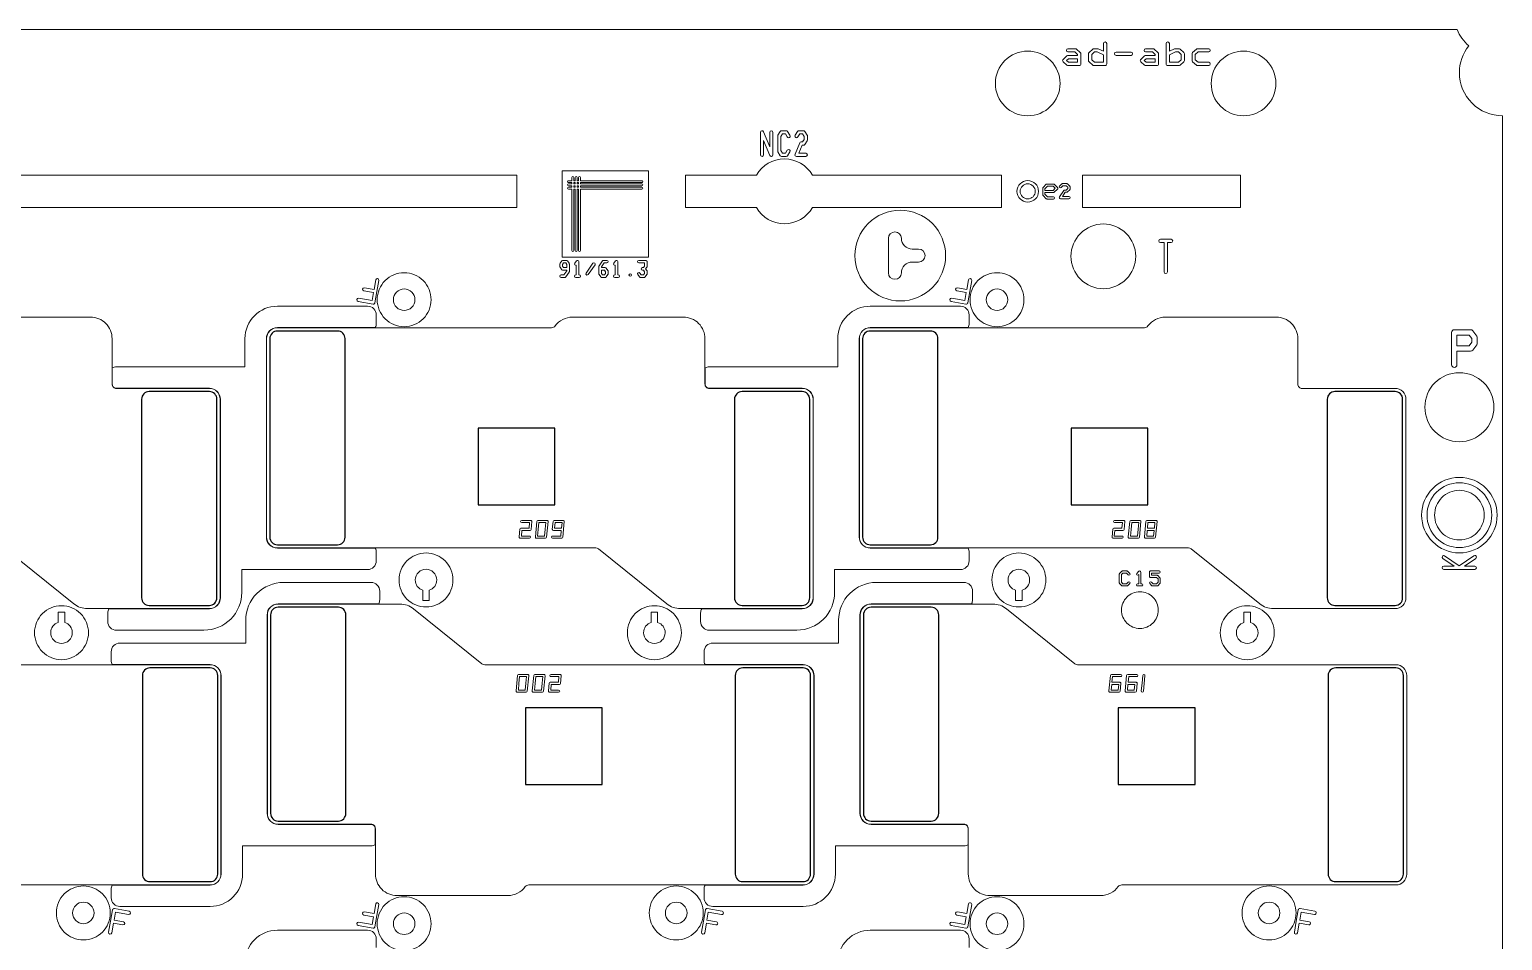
# Model space of a CAD drawing. Extents: x 2541 to 3941, y 2348 to 3338.
# Drawn here: x 3621.7 to 3689.9, y 3070.8 to 3113 of the extents above; entities that cross this region are included whole.
import ezdxf

# ---------------------------------------------------------------- set-up
doc = ezdxf.new("R2010")
doc.units = 0
doc.layers.get('0').update_dxf_attribs({"lineweight": 0})
doc.layers.add('barcodea-b_layer1', color=2, linetype='Continuous')
doc.layers.add('susa-b_layer0', color=1, linetype='Continuous')

msp = doc.modelspace()

# ---------------------------------------------------------------- linework, layer by layer
for p, q in [((3647.09156, 3101.52539), (3647.17103, 3101.52539)), ((3648.89156, 3101.52539), (3648.97103, 3101.52539)), ((3688.18352, 3088.15286), (3688.70545, 3088.51281)), ((3673.13877, 3087.23405), (3673.23811, 3087.23405))]:
    msp.add_line(p, q)
at = {"linetype": 'Continuous'}
for points in [[(3566.85381, 3108.38688), (3566.85381, 3106.26688), (3566.44795, 3106.26688), (3566.44795, 3113.01688), (3687.8439, 3113.01688, 0.117594), (3688.38191, 3112.26088, 0.169419), (3687.94795, 3111.01688, 0.414214), (3689.94795, 3109.01688), (3689.94795, 3063.5102)], [(3671.60885, 3111.4195), (3671.60885, 3112.36321, 1), (3671.45885, 3112.36321), (3671.45885, 3112.0076)], [(3674.51348, 3112.0076), (3674.51348, 3112.36321, 1), (3674.36348, 3112.36321), (3674.36348, 3111.4195, 0.414241), (3674.43848, 3111.3445), (3674.96001, 3111.3445, 0.187191), (3675.01058, 3111.36411), (3675.18391, 3111.52093, 0.213178), (3675.20885, 3111.57678)], [(3671.45885, 3112.0076), (3671.21735, 3112.11685, 0.107672), (3671.18617, 3112.12364), (3671.01233, 3112.12364, 0.187191), (3670.96175, 3112.10402), (3670.78842, 3111.9472, 0.213178), (3670.76348, 3111.89135), (3670.76348, 3111.57678, 0.213189), (3670.78842, 3111.52093), (3670.96175, 3111.36411, 0.187203), (3671.01233, 3111.3445), (3671.53385, 3111.3445, 0.414241), (3671.60885, 3111.4195)], [(3675.20885, 3111.57678), (3675.20885, 3111.89135, 0.213189), (3675.18391, 3111.9472), (3675.01058, 3112.10402, 0.187203), (3674.96001, 3112.12364), (3674.78617, 3112.12364, 0.107692), (3674.75499, 3112.11685), (3674.51348, 3112.0076)], [(3484.84795, 3107.11076), (3484.84795, 3106.26688), (3465.68048, 3106.26688, 0.26795), (3464.38144, 3107.01688, 0.267951), (3463.0824, 3106.26688), (3455.40579, 3106.26688), (3455.40579, 3104.76688), (3463.0824, 3104.76688, 0.26795), (3464.38144, 3104.01688, 0.267951), (3465.68048, 3104.76688), (3644.26876, 3104.76688), (3644.26876, 3106.26688), (3585.15589, 3106.26688), (3585.15589, 3108.38688), (3585.15589, 3110.83798, 0.414238), (3585.07989, 3110.91398), (3566.92981, 3110.91398, 0.414238), (3566.85381, 3110.83798), (3566.85381, 3108.38688)], [(3655.99217, 3107.58614), (3655.70609, 3108.27934, 0.822078), (3655.5617, 3108.25086), (3655.5617, 3107.20782, 1), (3655.7117, 3107.20782), (3655.7117, 3107.87254)], [(3656.14217, 3107.20782), (3656.14217, 3108.25086, 1), (3655.99217, 3108.25086), (3655.99217, 3107.58614)], [(3657.74217, 3107.90347), (3657.74217, 3108.07673, 0.140528), (3657.73094, 3108.1165), (3657.62332, 3108.29034, 0.260808), (3657.55926, 3108.32586), (3657.34461, 3108.32586, 0.260808), (3657.28055, 3108.29034), (3657.17293, 3108.1165, 1), (3657.30047, 3108.03754), (3657.3861, 3108.17586), (3657.51777, 3108.17586), (3657.59217, 3108.05568), (3657.59217, 3107.92452), (3657.51777, 3107.80434), (3657.45194, 3107.80434, 0.304284), (3657.38255, 3107.75781), (3657.16743, 3107.23657, 0.53475), (3657.2367, 3107.13282), (3657.66717, 3107.13282, 1), (3657.66717, 3107.28282), (3657.34879, 3107.28282)], [(3655.7117, 3107.87254), (3655.99778, 3107.17934, 0.822078), (3656.14217, 3107.20782)], [(3657.34879, 3107.28282), (3657.50212, 3107.65434), (3657.55926, 3107.65434, 0.260808), (3657.62332, 3107.68986), (3657.73094, 3107.8637, 0.140528), (3657.74217, 3107.90347)], [(3669.32791, 3105.6229, 0.414249), (3669.32791, 3105.69361), (3669.17906, 3105.84246, 0.200121), (3669.14355, 3105.85726), (3668.84553, 3105.85726, 0.200121), (3668.81002, 3105.84246), (3668.66133, 3105.69377, 0.200121), (3668.64653, 3105.65826), (3668.64653, 3105.50925)], [(3668.64653, 3105.50925), (3668.64653, 3105.36024, 0.200121), (3668.66133, 3105.32473), (3668.81002, 3105.17604, 0.200121), (3668.84553, 3105.16124), (3669.14355, 3105.16124, 1), (3669.14355, 3105.26124), (3668.86624, 3105.26124), (3668.74653, 3105.38095), (3668.74653, 3105.45925), (3669.14355, 3105.45925, 0.200121), (3669.17906, 3105.47405), (3669.32791, 3105.6229)], [(3669.90666, 3105.62547), (3669.90666, 3105.72481, 0.200121), (3669.89186, 3105.76032), (3669.79284, 3105.85934, 0.200121), (3669.75733, 3105.87414), (3669.55865, 3105.87414, 0.200121), (3669.52314, 3105.85934), (3669.42396, 3105.76016, 1), (3669.49467, 3105.68945), (3669.57936, 3105.77414), (3669.73662, 3105.77414), (3669.80666, 3105.7041), (3669.80666, 3105.64618), (3669.73662, 3105.57613), (3669.65799, 3105.57613, 0.251052), (3669.61636, 3105.55383), (3669.41773, 3105.25589, 0.599342), (3669.45931, 3105.17812), (3669.85666, 3105.17812, 1), (3669.85666, 3105.27812), (3669.55274, 3105.27812)], [(3669.55274, 3105.27812), (3669.68475, 3105.47613), (3669.75733, 3105.47613, 0.200121), (3669.79284, 3105.49093), (3669.89186, 3105.58996, 0.200121), (3669.90666, 3105.62547)], [(3647.17103, 3101.52539, 1), (3647.17103, 3101.64539), (3647.15156, 3101.64539), (3647.15156, 3102.26088, 0.734055), (3647.04234, 3102.29519), (3646.96308, 3102.1829, 0.727575), (3647.03156, 3102.09155), (3647.03156, 3101.64539), (3647.01209, 3101.64539, 1), (3647.01209, 3101.52539), (3647.09156, 3101.52539)], [(3648.5105, 3101.69797), (3648.5105, 3101.81055, 0.156474), (3648.49932, 3101.84544), (3648.42025, 3101.95745, 0.245285), (3648.37103, 3101.98313), (3648.19262, 3101.98313), (3648.19262, 3102.01667), (3648.32265, 3102.20088), (3648.4505, 3102.20088, 1), (3648.4505, 3102.32088), (3648.29156, 3102.32088, 0.245298), (3648.24234, 3102.29519), (3648.08381, 3102.07061, 0.156461), (3648.07262, 3102.03572), (3648.07262, 3101.92313)], [(3648.97103, 3101.52539, 1), (3648.97103, 3101.64539), (3648.95156, 3101.64539), (3648.95156, 3102.26088, 0.734055), (3648.84234, 3102.29519), (3648.76308, 3102.1829, 0.727575), (3648.83156, 3102.09155), (3648.83156, 3101.64539), (3648.81209, 3101.64539, 1), (3648.81209, 3101.52539), (3648.89156, 3101.52539)], [(3648.07262, 3101.92313), (3648.07262, 3101.69797, 0.156474), (3648.08381, 3101.66308), (3648.16287, 3101.55107, 0.245285), (3648.21209, 3101.52539), (3648.37103, 3101.52539, 0.245298), (3648.42025, 3101.55107), (3648.49932, 3101.66308, 0.156461), (3648.5105, 3101.69797)], [(3688.77745, 3098.48332), (3688.77745, 3098.73478, 0.163734), (3688.75203, 3098.81034), (3688.56442, 3099.05879, 0.23584), (3688.46449, 3099.1087), (3687.71265, 3099.1087, 0.414226), (3687.58765, 3098.9837), (3687.58765, 3098.2344)], [(3687.58765, 3098.2344), (3687.58765, 3097.4851, 1), (3687.83765, 3097.4851), (3687.83765, 3098.1094), (3688.46449, 3098.1094, 0.235848), (3688.56442, 3098.15931), (3688.75203, 3098.40776, 0.163746), (3688.77745, 3098.48332)], [(3688.70545, 3088.51281, 1), (3688.62029, 3088.63629), (3687.94267, 3088.16896), (3687.26505, 3088.63629, 1), (3687.17989, 3088.51281), (3687.70182, 3088.15286)], [(3673.23811, 3087.23405, 1), (3673.23811, 3087.33405), (3673.18877, 3087.33405), (3673.18877, 3087.88007, 0.669786), (3673.10326, 3087.91527), (3673.00408, 3087.81609, 1), (3673.07479, 3087.74538), (3673.08877, 3087.75936)], [(3687.70182, 3088.15286), (3687.22247, 3088.15286, 1), (3687.22247, 3088.00286), (3688.66287, 3088.00286, 1), (3688.66287, 3088.15286), (3688.18352, 3088.15286)], [(3673.08877, 3087.75936), (3673.08877, 3087.33405), (3673.03943, 3087.33405, 1), (3673.03943, 3087.23405), (3673.13877, 3087.23405)], [(3637.76437, 3070.48701), (3637.76437, 3070.88701, 0.414218), (3637.36437, 3071.28701), (3633.17948, 3071.28701, 0.414364), (3631.6796, 3069.78638)], [(3665.23437, 3070.48701), (3665.23437, 3070.88701, 0.414218), (3664.83437, 3071.28701), (3660.64948, 3071.28701, 0.414364), (3659.1496, 3069.78638)]]:
    msp.add_lwpolyline(points, format="xyb", dxfattribs=at)
for points in [[(3669.44795, 3110.51688, 0.414215), (3667.94795, 3112.01688, 0.414215), (3666.44795, 3110.51688, 0.414215), (3667.94795, 3109.01688, 0.414215)], [(3670.40885, 3111.4195), (3670.40885, 3111.73407), (3670.40885, 3111.89135, 0.213189), (3670.38391, 3111.9472), (3670.21058, 3112.10402, 0.187203), (3670.16001, 3112.12364), (3669.81233, 3112.12364, 1), (3669.81233, 3111.97364), (3670.13111, 3111.97364), (3670.25885, 3111.85807), (3670.25885, 3111.80907), (3669.81233, 3111.80907, 0.187191), (3669.76175, 3111.78945), (3669.58817, 3111.6324, 0.443818), (3669.58817, 3111.52117), (3669.76175, 3111.36411, 0.187203), (3669.81233, 3111.3445), (3670.33385, 3111.3445, 0.414241)], [(3672.73385, 3111.81635, 1), (3672.73385, 3111.96635), (3672.03848, 3111.96635, 1), (3672.03848, 3111.81635)], [(3674.00885, 3111.4195), (3674.00885, 3111.73407), (3674.00885, 3111.89135, 0.213189), (3673.98391, 3111.9472), (3673.81058, 3112.10402, 0.187203), (3673.76001, 3112.12364), (3673.41233, 3112.12364, 1), (3673.41233, 3111.97364), (3673.73111, 3111.97364), (3673.85885, 3111.85807), (3673.85885, 3111.80907), (3673.41233, 3111.80907, 0.187191), (3673.36175, 3111.78945), (3673.18817, 3111.6324, 0.443818), (3673.18817, 3111.52117), (3673.36175, 3111.36411, 0.187203), (3673.41233, 3111.3445), (3673.93385, 3111.3445, 0.414241)], [(3676.33385, 3111.3445, 1), (3676.33385, 3111.4945), (3675.84122, 3111.4945), (3675.71348, 3111.61006), (3675.71348, 3111.85807), (3675.84122, 3111.97364), (3676.33385, 3111.97364, 1), (3676.33385, 3112.12364), (3675.81233, 3112.12364, 0.187191), (3675.76175, 3112.10402), (3675.58842, 3111.9472, 0.213178), (3675.56348, 3111.89135), (3675.56348, 3111.57678, 0.213189), (3675.58842, 3111.52093), (3675.76175, 3111.36411, 0.187203), (3675.81233, 3111.3445)], [(3679.44795, 3110.51688, 0.414215), (3677.94795, 3112.01688, 0.414215), (3676.44795, 3110.51688, 0.414215), (3677.94795, 3109.01688, 0.414215)], [(3656.93094, 3107.34218, 1), (3656.8034, 3107.42114), (3656.71777, 3107.28282), (3656.5861, 3107.28282), (3656.5117, 3107.403), (3656.5117, 3108.05568), (3656.5861, 3108.17586), (3656.71777, 3108.17586), (3656.8034, 3108.03754, 1), (3656.93094, 3108.1165), (3656.82332, 3108.29034, 0.260808), (3656.75926, 3108.32586), (3656.54461, 3108.32586, 0.260808), (3656.48055, 3108.29034), (3656.37293, 3108.1165, 0.140528), (3656.3617, 3108.07673), (3656.3617, 3107.38195, 0.140528), (3656.37293, 3107.34218), (3656.48055, 3107.16834, 0.260808), (3656.54461, 3107.13282), (3656.75926, 3107.13282, 0.260808), (3656.82332, 3107.16834)], [(3666.72879, 3104.76688), (3666.72879, 3106.26688), (3657.97348, 3106.26688, 0.26795), (3656.67445, 3107.01688, 0.267951), (3655.37541, 3106.26688), (3652.09357, 3106.26688), (3652.09357, 3104.76688), (3655.37541, 3104.76688, 0.26795), (3656.67445, 3104.01688, 0.267951), (3657.97348, 3104.76688)], [(3650.06522, 3105.61528), (3647.22232, 3105.61528), (3647.22232, 3102.77238, -1), (3647.13132, 3102.77238), (3647.13132, 3105.61528), (3647.07002, 3105.61528), (3647.07002, 3102.77238, -1), (3646.97902, 3102.77238), (3646.97902, 3105.61528), (3646.91772, 3105.61528), (3646.91772, 3102.77238, -1), (3646.82672, 3102.77238), (3646.82672, 3105.61528), (3646.67642, 3105.61528, -1), (3646.67642, 3105.70628), (3646.82672, 3105.70628), (3646.82672, 3105.76758), (3646.67642, 3105.76758, -1), (3646.67642, 3105.85858), (3646.82672, 3105.85858), (3646.82672, 3105.91988), (3646.67642, 3105.91988, -1), (3646.67642, 3106.01088), (3646.82672, 3106.01088), (3646.82672, 3106.16118, -1), (3646.91772, 3106.16118), (3646.91772, 3106.01088), (3646.97902, 3106.01088), (3646.97902, 3106.16118, -1), (3647.07002, 3106.16118), (3647.07002, 3106.01088), (3647.13132, 3106.01088), (3647.13132, 3106.16118, -1), (3647.22232, 3106.16118), (3647.22232, 3106.01088), (3650.06522, 3106.01088, -1), (3650.06522, 3105.91988), (3647.22232, 3105.91988), (3647.22232, 3105.85858), (3650.06522, 3105.85858, -1), (3650.06522, 3105.76758), (3647.22232, 3105.76758), (3647.22232, 3105.70628), (3650.06522, 3105.70628, -1)], [(3664.14381, 3102.54178, 0.414215), (3662.04381, 3104.64178, 0.414215), (3659.94381, 3102.54178, 0.414215), (3662.04381, 3100.44178, 0.414215)], [(3662.89381, 3102.24178), (3662.59381, 3102.24178, 0.414217), (3662.09381, 3101.74178, -1), (3661.49381, 3101.74178), (3661.49381, 3103.34178, -1), (3662.09381, 3103.34178, 0.414217), (3662.59381, 3102.84178), (3662.89381, 3102.84178, -1)], [(3672.95156, 3102.50729, 0.414215), (3671.45156, 3104.00729, 0.414215), (3669.95156, 3102.50729, 0.414215), (3671.45156, 3101.00729, 0.414215)], [(3674.59059, 3103.14721, 1), (3674.59059, 3103.29721), (3674.34224, 3103.29721), (3674.0939, 3103.29721, 1), (3674.0939, 3103.14721), (3674.26724, 3103.14721), (3674.26724, 3101.78181, 1), (3674.41724, 3101.78181), (3674.41724, 3103.14721)], [(3646.7105, 3101.81055), (3646.7105, 3101.92313), (3646.7105, 3102.1483, 0.156474), (3646.69932, 3102.18319), (3646.62025, 3102.29519, 0.245285), (3646.57103, 3102.32088), (3646.41209, 3102.32088, 0.245298), (3646.36287, 3102.29519), (3646.28381, 3102.18319, 0.156461), (3646.27262, 3102.1483), (3646.27262, 3102.03572, 0.156474), (3646.28381, 3102.00083), (3646.36287, 3101.88882, 0.245285), (3646.41209, 3101.86313), (3646.5905, 3101.86313), (3646.5905, 3101.82959), (3646.46048, 3101.64539), (3646.33262, 3101.64539, 1), (3646.33262, 3101.52539), (3646.49156, 3101.52539, 0.245298), (3646.54078, 3101.55107), (3646.69932, 3101.77566, 0.156461)], [(3647.89952, 3102.1137, 1), (3647.80149, 3102.1829), (3647.48361, 3101.73257, 1), (3647.58164, 3101.66337)], [(3650.3105, 3101.69797), (3650.3105, 3101.81055, 0.156474), (3650.29932, 3101.84544), (3650.24447, 3101.92313), (3650.29932, 3102.00083, 0.156461), (3650.3105, 3102.03572), (3650.3105, 3102.26088, 0.414245), (3650.2505, 3102.32088), (3649.93262, 3102.32088, 1), (3649.93262, 3102.20088), (3650.1905, 3102.20088), (3650.1905, 3102.05476), (3650.13995, 3101.98313), (3650.09156, 3101.98313, 1), (3650.09156, 3101.86313), (3650.13995, 3101.86313), (3650.1905, 3101.79151), (3650.1905, 3101.71701), (3650.13995, 3101.64539), (3650.04318, 3101.64539), (3649.98164, 3101.73257, 1), (3649.88361, 3101.66337), (3649.96287, 3101.55107, 0.245285), (3650.01209, 3101.52539), (3650.17103, 3101.52539, 0.245298), (3650.22025, 3101.55107), (3650.29932, 3101.66308, 0.156461)], [(3637.8833, 3101.38563, 1), (3637.73558, 3101.41168), (3637.65804, 3100.97194), (3637.2183, 3101.04948, 1), (3637.19226, 3100.90176), (3637.632, 3100.82422), (3637.56748, 3100.45834), (3636.95654, 3100.56606, 1), (3636.9305, 3100.41834), (3637.6153, 3100.29759, 0.414237), (3637.70218, 3100.35843), (3637.79268, 3100.87169), (3637.7928, 3100.87237)], [(3640.3051, 3100.49785, 0.414215), (3639.0551, 3101.74785, 0.414215), (3637.8051, 3100.49785, 0.414215), (3639.0551, 3099.24785, 0.414215)], [(3665.3533, 3101.38563, 1), (3665.20558, 3101.41168), (3665.12804, 3100.97194), (3664.6883, 3101.04948, 1), (3664.66226, 3100.90176), (3665.102, 3100.82422), (3665.03748, 3100.45834), (3664.42654, 3100.56606, 1), (3664.4005, 3100.41834), (3665.0853, 3100.29759, 0.414237), (3665.17218, 3100.35843), (3665.26268, 3100.87169), (3665.2628, 3100.87237)], [(3667.7751, 3100.49785, 0.414215), (3666.5251, 3101.74785, 0.414215), (3665.2751, 3100.49785, 0.414215), (3666.5251, 3099.24785, 0.414215)], [(3639.5551, 3100.49785, -0.414217), (3639.0551, 3099.99785, -0.414217), (3638.5551, 3100.49785, -0.414217), (3639.0551, 3100.99785, -0.414217)], [(3667.0251, 3100.49785, -0.414217), (3666.5251, 3099.99785, -0.414217), (3666.0251, 3100.49785, -0.414217), (3666.5251, 3100.99785, -0.414217)], [(3637.76437, 3088.39688), (3637.76437, 3088.79688, 0.124386), (3637.71636, 3088.98688), (3633.17948, 3088.98688, -0.414365), (3632.6696, 3089.49701), (3632.6696, 3098.69688, -0.414366), (3633.17948, 3099.20701), (3637.71636, 3099.20701, 0.124392), (3637.76437, 3099.39701), (3637.76437, 3099.79701, 0.414218), (3637.36437, 3100.19701), (3633.17948, 3100.19701, 0.414364), (3631.6796, 3098.69638), (3631.6796, 3097.38701), (3625.72249, 3097.38701, 0.124388), (3625.53249, 3097.33901), (3625.53249, 3096.58701, 0.414224), (3625.72249, 3096.39701), (3630.02947, 3096.39701, -0.414218), (3630.53959, 3095.88688), (3630.53959, 3086.687, -0.414217), (3630.02947, 3086.17688), (3625.3705, 3086.17688, 0.124388), (3625.32249, 3085.98688), (3625.32249, 3085.58688, 0.414218), (3625.72249, 3085.18688), (3629.77959, 3085.18688, 0.414215), (3631.52959, 3086.93688), (3631.52959, 3087.99688), (3637.36437, 3087.99688, 0.414218)], [(3665.23437, 3088.39688), (3665.23437, 3088.79688, 0.124386), (3665.18636, 3088.98688), (3660.64948, 3088.98688, -0.414365), (3660.1396, 3089.49701), (3660.1396, 3098.69688, -0.414366), (3660.64948, 3099.20701), (3665.18636, 3099.20701, 0.124392), (3665.23437, 3099.39701), (3665.23437, 3099.79701, 0.414218), (3664.83437, 3100.19701), (3660.64948, 3100.19701, 0.414364), (3659.1496, 3098.69638), (3659.1496, 3097.38701), (3653.19249, 3097.38701, 0.124388), (3653.00249, 3097.33901), (3653.00249, 3096.58701, 0.414224), (3653.19249, 3096.39701), (3657.49947, 3096.39701, -0.414218), (3658.00959, 3095.88688), (3658.00959, 3086.687, -0.414217), (3657.49947, 3086.17688), (3652.8405, 3086.17688, 0.124388), (3652.79249, 3085.98688), (3652.79249, 3085.58688, 0.414218), (3653.19249, 3085.18688), (3657.24959, 3085.18688, 0.414215), (3658.99959, 3086.93688), (3658.99959, 3087.99688), (3664.83437, 3087.99688, 0.414218)], [(3630.52959, 3086.687), (3630.52959, 3095.88688, 0.414219), (3630.02947, 3096.38701), (3625.72249, 3096.38701, -0.414223), (3625.52249, 3096.58701), (3625.52249, 3098.69181, 0.414215), (3624.52249, 3099.6918), (3619.3856, 3099.6918, 0.24029), (3618.57596, 3099.2792, -0.240069), (3618.41453, 3099.19701), (3605.70948, 3099.19701, 0.414366), (3605.2096, 3098.69689), (3605.2096, 3089.49701, 0.414365), (3605.70948, 3088.99688), (3620.45901, 3088.99688, -0.170771), (3620.58422, 3088.95284), (3623.75516, 3086.4071, 0.170765), (3624.38127, 3086.18688), (3630.02947, 3086.18688, 0.414218)], [(3657.99959, 3086.687), (3657.99959, 3095.88688, 0.414219), (3657.49947, 3096.38701), (3653.19249, 3096.38701, -0.414223), (3652.99249, 3096.58701), (3652.99249, 3098.69181, 0.414215), (3651.99249, 3099.6918), (3646.8556, 3099.6918, 0.24029), (3646.04596, 3099.2792, -0.240069), (3645.88453, 3099.19701), (3633.17948, 3099.19701, 0.414366), (3632.6796, 3098.69689), (3632.6796, 3089.49701, 0.414365), (3633.17948, 3088.99688), (3647.92901, 3088.99688, -0.170771), (3648.05422, 3088.95284), (3651.22516, 3086.4071, 0.170765), (3651.85127, 3086.18688), (3657.49947, 3086.18688, 0.414218)], [(3685.46959, 3086.687), (3685.46959, 3095.88688, 0.414219), (3684.96947, 3096.38701), (3680.66249, 3096.38701, -0.414223), (3680.46249, 3096.58701), (3680.46249, 3098.69181, 0.414215), (3679.46249, 3099.6918), (3674.3256, 3099.6918, 0.24029), (3673.51596, 3099.2792, -0.240069), (3673.35453, 3099.19701), (3660.64948, 3099.19701, 0.414366), (3660.1496, 3098.69689), (3660.1496, 3089.49701, 0.414365), (3660.64948, 3088.99688), (3675.39901, 3088.99688, -0.170771), (3675.52422, 3088.95284), (3678.69516, 3086.4071, 0.170765), (3679.32127, 3086.18688), (3684.96947, 3086.18688, 0.414218)], [(3689.54795, 3095.51688, 0.414215), (3687.94795, 3097.11688, 0.414215), (3686.34795, 3095.51688, 0.414215), (3687.94795, 3093.91688, 0.414215)], [(3689.44795, 3090.51688, -0.414215), (3687.94795, 3089.01688, -0.414215), (3686.44795, 3090.51688, -0.414215), (3687.94795, 3092.01688, -0.414215)], [(3689.09795, 3090.51688, 0.414215), (3687.94795, 3091.66688, 0.414215), (3686.79795, 3090.51688, 0.414215), (3687.94795, 3089.36688, 0.414215)], [(3644.97475, 3090.21429, 0.443552), (3644.9248, 3090.26906), (3644.50312, 3090.26906, 1), (3644.50312, 3090.16906), (3644.86996, 3090.16906), (3644.8451, 3089.90953), (3644.46886, 3089.90953, 0.387555), (3644.41891, 3089.8643), (3644.38447, 3089.50478, 0.443552), (3644.43442, 3089.45001), (3644.8561, 3089.45001, 1), (3644.8561, 3089.55001), (3644.48926, 3089.55001), (3644.51412, 3089.80953), (3644.89036, 3089.80953, 0.387555), (3644.94031, 3089.85477)], [(3645.72475, 3090.21429, 0.443552), (3645.6748, 3090.26906), (3645.25329, 3090.26906, 0.387555), (3645.20335, 3090.22383), (3645.13447, 3089.50478, 0.443552), (3645.18442, 3089.45001), (3645.60592, 3089.45001, 0.387555), (3645.65587, 3089.49524)], [(3646.47475, 3090.21429, 0.443552), (3646.4248, 3090.26906), (3646.00329, 3090.26906, 0.387555), (3645.95335, 3090.22383), (3645.91891, 3089.8643, 0.443552), (3645.96886, 3089.80953), (3646.33552, 3089.80953), (3646.31066, 3089.55001), (3645.93425, 3089.55001, 1), (3645.93425, 3089.45001), (3646.35592, 3089.45001, 0.387555), (3646.40587, 3089.49524)], [(3672.44475, 3090.21429, 0.443552), (3672.3948, 3090.26906), (3671.97312, 3090.26906, 1), (3671.97312, 3090.16906), (3672.33996, 3090.16906), (3672.3151, 3089.90953), (3671.93886, 3089.90953, 0.387555), (3671.88891, 3089.8643), (3671.85447, 3089.50478, 0.443552), (3671.90442, 3089.45001), (3672.3261, 3089.45001, 1), (3672.3261, 3089.55001), (3671.95926, 3089.55001), (3671.98412, 3089.80953), (3672.36036, 3089.80953, 0.387555), (3672.41031, 3089.85477)], [(3673.19475, 3090.21429, 0.443552), (3673.1448, 3090.26906), (3672.72329, 3090.26906, 0.387555), (3672.67335, 3090.22383), (3672.60447, 3089.50478, 0.443552), (3672.65442, 3089.45001), (3673.07592, 3089.45001, 0.387555), (3673.12587, 3089.49524)], [(3673.94475, 3090.21429, 0.443552), (3673.8948, 3090.26906), (3673.47329, 3090.26906, 0.387555), (3673.42335, 3090.22383), (3673.35447, 3089.50478, 0.443552), (3673.40442, 3089.45001), (3673.82592, 3089.45001, 0.387555), (3673.87587, 3089.49524)], [(3641.31768, 3087.513, 0.414215), (3640.06768, 3088.763, 0.414215), (3638.81768, 3087.513, 0.414215), (3640.06768, 3086.263, 0.414215)], [(3668.78768, 3087.513, 0.414215), (3667.53768, 3088.763, 0.414215), (3666.28768, 3087.513, 0.414215), (3667.53768, 3086.263, 0.414215)], [(3640.56768, 3087.513, -0.327542), (3640.21768, 3087.03603), (3640.21768, 3086.56185), (3639.91768, 3086.56185), (3639.91768, 3087.03603, -0.327544), (3639.56768, 3087.513, -0.414217), (3640.06768, 3088.013, -0.414217)], [(3668.03768, 3087.513, -0.327542), (3667.68768, 3087.03603), (3667.68768, 3086.56185), (3667.38768, 3086.56185), (3667.38768, 3087.03603, -0.327544), (3667.03768, 3087.513, -0.414217), (3667.53768, 3088.013, -0.414217)], [(3672.6728, 3087.34803, 1), (3672.60209, 3087.41874), (3672.5174, 3087.33405), (3672.36014, 3087.33405), (3672.2901, 3087.40409), (3672.2901, 3087.76002), (3672.36014, 3087.83007), (3672.5174, 3087.83007), (3672.60209, 3087.74538, 1), (3672.6728, 3087.81609), (3672.57362, 3087.91527, 0.200121), (3672.53811, 3087.93007), (3672.33943, 3087.93007, 0.200121), (3672.30392, 3087.91527), (3672.2049, 3087.81624, 0.200121), (3672.1901, 3087.78073), (3672.1901, 3087.38338, 0.200121), (3672.2049, 3087.34787), (3672.30392, 3087.24885, 0.200121), (3672.33943, 3087.23405), (3672.53811, 3087.23405, 0.200121), (3672.57362, 3087.24885)], [(3674.08745, 3087.38338), (3674.08745, 3087.58206, 0.200121), (3674.07265, 3087.61757), (3673.97362, 3087.7166, 0.200121), (3673.93811, 3087.7314), (3673.6901, 3087.7314), (3673.6901, 3087.83007), (3674.03745, 3087.83007, 1), (3674.03745, 3087.93007), (3673.6401, 3087.93007, 0.414253), (3673.5901, 3087.88007), (3673.5901, 3087.6814, 0.414253), (3673.6401, 3087.6314), (3673.9174, 3087.6314), (3673.98745, 3087.56135), (3673.98745, 3087.40409), (3673.9174, 3087.33405), (3673.76014, 3087.33405), (3673.67545, 3087.41874, 1), (3673.60474, 3087.34803), (3673.70392, 3087.24885, 0.200121), (3673.73943, 3087.23405), (3673.93811, 3087.23405, 0.200121), (3673.97362, 3087.24885), (3674.07265, 3087.34787, 0.200121)], [(3637.92341, 3086.59688), (3637.92341, 3086.99688, 0.414218), (3637.52341, 3087.39688), (3633.4663, 3087.39688, 0.414215), (3631.7163, 3085.64688), (3631.7163, 3084.58688), (3625.88153, 3084.58688, 0.414218), (3625.48153, 3084.18688), (3625.48153, 3083.78688, 0.124388), (3625.52953, 3083.59688), (3630.06642, 3083.59688, -0.414365), (3630.57629, 3083.08675), (3630.57629, 3073.88688, -0.414366), (3630.06642, 3073.37675), (3625.52953, 3073.37675, 0.124388), (3625.48153, 3073.18675), (3625.48153, 3072.78675, 0.414218), (3625.88153, 3072.38675), (3630.06642, 3072.38675, 0.414364), (3631.56629, 3073.88738), (3631.56629, 3075.19675), (3637.52341, 3075.19675, 0.124386), (3637.71341, 3075.24475), (3637.71341, 3075.99675, 0.414224), (3637.52341, 3076.18675), (3633.21643, 3076.18675, -0.414218), (3632.7063, 3076.69688), (3632.7063, 3085.89676, -0.414217), (3633.21643, 3086.40688), (3637.8754, 3086.40688, 0.124392)], [(3665.39341, 3086.59688), (3665.39341, 3086.99688, 0.414218), (3664.99341, 3087.39688), (3660.9363, 3087.39688, 0.414215), (3659.1863, 3085.64688), (3659.1863, 3084.58688), (3653.35153, 3084.58688, 0.414218), (3652.95153, 3084.18688), (3652.95153, 3083.78688, 0.124388), (3652.99953, 3083.59688), (3657.53642, 3083.59688, -0.414365), (3658.04629, 3083.08675), (3658.04629, 3073.88688, -0.414366), (3657.53642, 3073.37675), (3652.99953, 3073.37675, 0.124388), (3652.95153, 3073.18675), (3652.95153, 3072.78675, 0.414218), (3653.35153, 3072.38675), (3657.53642, 3072.38675, 0.414364), (3659.03629, 3073.88738), (3659.03629, 3075.19675), (3664.99341, 3075.19675, 0.124386), (3665.18341, 3075.24475), (3665.18341, 3075.99675, 0.414224), (3664.99341, 3076.18675), (3660.68643, 3076.18675, -0.414218), (3660.1763, 3076.69688), (3660.1763, 3085.89676, -0.414217), (3660.68643, 3086.40688), (3665.3454, 3086.40688, 0.124392)], [(3673.99402, 3086.1174, 0.414215), (3673.14402, 3086.9674, 0.414215), (3672.29402, 3086.1174, 0.414215), (3673.14402, 3085.2674, 0.414215)], [(3630.56629, 3073.88687), (3630.56629, 3083.08675, 0.414365), (3630.06642, 3083.58688), (3615.31689, 3083.58688, -0.170771), (3615.19168, 3083.63092), (3612.02074, 3086.17666, 0.170765), (3611.39463, 3086.39688), (3605.74643, 3086.39688, 0.414218), (3605.2463, 3085.89676), (3605.2463, 3076.69688, 0.414219), (3605.74643, 3076.19675), (3610.05341, 3076.19675, -0.414223), (3610.25341, 3075.99675), (3610.25341, 3073.89195, 0.414215), (3611.2534, 3072.89196), (3616.3903, 3072.89196, 0.24029), (3617.19994, 3073.30456, -0.240069), (3617.36137, 3073.38675), (3630.06642, 3073.38675, 0.414366)], [(3624.42822, 3085.07076, 0.414215), (3623.17822, 3086.32076, 0.414215), (3621.92822, 3085.07076, 0.414215), (3623.17822, 3083.82076, 0.414215)], [(3623.67822, 3085.07076, -0.414217), (3623.17822, 3084.57076, -0.414217), (3622.67822, 3085.07076, -0.327542), (3623.02822, 3085.54773), (3623.02822, 3086.02191), (3623.32822, 3086.02191), (3623.32822, 3085.54773, -0.327544)], [(3658.03629, 3073.88687), (3658.03629, 3083.08675, 0.414365), (3657.53642, 3083.58688), (3642.78689, 3083.58688, -0.170771), (3642.66168, 3083.63092), (3639.49074, 3086.17666, 0.170765), (3638.86463, 3086.39688), (3633.21643, 3086.39688, 0.414218), (3632.7163, 3085.89676), (3632.7163, 3076.69688, 0.414219), (3633.21643, 3076.19675), (3637.52341, 3076.19675, -0.414223), (3637.72341, 3075.99675), (3637.72341, 3073.89195, 0.414215), (3638.7234, 3072.89196), (3643.8603, 3072.89196, 0.24029), (3644.66994, 3073.30456, -0.240069), (3644.83137, 3073.38675), (3657.53642, 3073.38675, 0.414366)], [(3651.89822, 3085.07076, 0.414215), (3650.64822, 3086.32076, 0.414215), (3649.39822, 3085.07076, 0.414215), (3650.64822, 3083.82076, 0.414215)], [(3651.14822, 3085.07076, -0.414217), (3650.64822, 3084.57076, -0.414217), (3650.14822, 3085.07076, -0.327542), (3650.49822, 3085.54773), (3650.49822, 3086.02191), (3650.79822, 3086.02191), (3650.79822, 3085.54773, -0.327544)], [(3685.50629, 3073.88687), (3685.50629, 3083.08675, 0.414365), (3685.00642, 3083.58688), (3670.25689, 3083.58688, -0.170771), (3670.13168, 3083.63092), (3666.96074, 3086.17666, 0.170765), (3666.33463, 3086.39688), (3660.68643, 3086.39688, 0.414218), (3660.1863, 3085.89676), (3660.1863, 3076.69688, 0.414219), (3660.68643, 3076.19675), (3664.99341, 3076.19675, -0.414223), (3665.19341, 3075.99675), (3665.19341, 3073.89195, 0.414215), (3666.1934, 3072.89196), (3671.3303, 3072.89196, 0.24029), (3672.13994, 3073.30456, -0.240069), (3672.30137, 3073.38675), (3685.00642, 3073.38675, 0.414366)], [(3679.36822, 3085.07076, 0.414215), (3678.11822, 3086.32076, 0.414215), (3676.86822, 3085.07076, 0.414215), (3678.11822, 3083.82076, 0.414215)], [(3678.61822, 3085.07076, -0.414217), (3678.11822, 3084.57076, -0.414217), (3677.61822, 3085.07076, -0.327542), (3677.96822, 3085.54773), (3677.96822, 3086.02191), (3678.26822, 3086.02191), (3678.26822, 3085.54773, -0.327544)], [(3644.83142, 3083.07898, 0.443552), (3644.78148, 3083.13375), (3644.35997, 3083.13375, 0.387555), (3644.31003, 3083.08852), (3644.24115, 3082.36947, 0.443552), (3644.2911, 3082.3147), (3644.7126, 3082.3147, 0.387555), (3644.76255, 3082.35993)], [(3645.58142, 3083.07898, 0.443552), (3645.53148, 3083.13375), (3645.10997, 3083.13375, 0.387555), (3645.06003, 3083.08852), (3644.99115, 3082.36947, 0.443552), (3645.0411, 3082.3147), (3645.4626, 3082.3147, 0.387555), (3645.51255, 3082.35993)], [(3646.33142, 3083.07898, 0.443552), (3646.28148, 3083.13375), (3645.8598, 3083.13375, 1), (3645.8598, 3083.03375), (3646.22663, 3083.03375), (3646.20178, 3082.77423), (3645.82554, 3082.77423, 0.387555), (3645.77559, 3082.72899), (3645.74115, 3082.36947, 0.443552), (3645.7911, 3082.3147), (3646.21278, 3082.3147, 1), (3646.21278, 3082.4147), (3645.84594, 3082.4147), (3645.8708, 3082.67423), (3646.24704, 3082.67423, 0.387555), (3646.29699, 3082.71946)], [(3672.26699, 3082.71946, 0.443552), (3672.21704, 3082.77423), (3671.85038, 3082.77423), (3671.87524, 3083.03375), (3672.25165, 3083.03375, 1), (3672.25165, 3083.13375), (3671.82997, 3083.13375, 0.387555), (3671.78003, 3083.08852), (3671.71115, 3082.36947, 0.443552), (3671.7611, 3082.3147), (3672.1826, 3082.3147, 0.387555), (3672.23255, 3082.35993)], [(3673.01699, 3082.71946, 0.443552), (3672.96704, 3082.77423), (3672.60038, 3082.77423), (3672.62524, 3083.03375), (3673.00165, 3083.03375, 1), (3673.00165, 3083.13375), (3672.57997, 3083.13375, 0.387555), (3672.53003, 3083.08852), (3672.46115, 3082.36947, 0.443552), (3672.5111, 3082.3147), (3672.9326, 3082.3147, 0.387555), (3672.98255, 3082.35993)], [(3673.37957, 3083.07898, 1), (3673.28003, 3083.08852), (3673.24559, 3082.72899), (3673.21115, 3082.36947, 1), (3673.3107, 3082.35993), (3673.34513, 3082.71946)], [(3625.4408, 3072.08591, 0.414215), (3624.1908, 3073.33591, 0.414215), (3622.9408, 3072.08591, 0.414215), (3624.1908, 3070.83591, 0.414215)], [(3640.3051, 3071.58785, 0.414215), (3639.0551, 3072.83785, 0.414215), (3637.8051, 3071.58785, 0.414215), (3639.0551, 3070.33785, 0.414215)], [(3652.9108, 3072.08591, 0.414215), (3651.6608, 3073.33591, 0.414215), (3650.4108, 3072.08591, 0.414215), (3651.6608, 3070.83591, 0.414215)], [(3667.7751, 3071.58785, 0.414215), (3666.5251, 3072.83785, 0.414215), (3665.2751, 3071.58785, 0.414215), (3666.5251, 3070.33785, 0.414215)], [(3680.3808, 3072.08591, 0.414215), (3679.1308, 3073.33591, 0.414215), (3677.8808, 3072.08591, 0.414215), (3679.1308, 3070.83591, 0.414215)], [(3624.6908, 3072.08591, -0.414217), (3624.1908, 3071.58591, -0.414217), (3623.6908, 3072.08591, -0.414217), (3624.1908, 3072.58591, -0.414217)], [(3626.3154, 3072.16542), (3625.6306, 3072.28617, 0.414237), (3625.54372, 3072.22533), (3625.45322, 3071.71207), (3625.4531, 3071.71139), (3625.3626, 3071.19813, 1), (3625.51032, 3071.17208), (3625.58785, 3071.61182), (3626.02759, 3071.53428, 1), (3626.05364, 3071.682), (3625.6139, 3071.75954), (3625.67842, 3072.12542), (3626.28936, 3072.0177, 1)], [(3637.8833, 3072.47563, 1), (3637.73558, 3072.50168), (3637.65804, 3072.06194), (3637.2183, 3072.13948, 1), (3637.19226, 3071.99176), (3637.632, 3071.91422), (3637.56748, 3071.54834), (3636.95654, 3071.65606, 1), (3636.9305, 3071.50834), (3637.6153, 3071.38759, 0.414237), (3637.70218, 3071.44843), (3637.79268, 3071.96169), (3637.7928, 3071.96237)], [(3652.1608, 3072.08591, -0.414217), (3651.6608, 3071.58591, -0.414217), (3651.1608, 3072.08591, -0.414217), (3651.6608, 3072.58591, -0.414217)], [(3653.7854, 3072.16542), (3653.1006, 3072.28617, 0.414237), (3653.01372, 3072.22533), (3652.92322, 3071.71207), (3652.9231, 3071.71139), (3652.8326, 3071.19813, 1), (3652.98032, 3071.17208), (3653.05785, 3071.61182), (3653.49759, 3071.53428, 1), (3653.52364, 3071.682), (3653.0839, 3071.75954), (3653.14842, 3072.12542), (3653.75936, 3072.0177, 1)], [(3665.3533, 3072.47563, 1), (3665.20558, 3072.50168), (3665.12804, 3072.06194), (3664.6883, 3072.13948, 1), (3664.66226, 3071.99176), (3665.102, 3071.91422), (3665.03748, 3071.54834), (3664.42654, 3071.65606, 1), (3664.4005, 3071.50834), (3665.0853, 3071.38759, 0.414237), (3665.17218, 3071.44843), (3665.26268, 3071.96169), (3665.2628, 3071.96237)], [(3679.6308, 3072.08591, -0.414217), (3679.1308, 3071.58591, -0.414217), (3678.6308, 3072.08591, -0.414217), (3679.1308, 3072.58591, -0.414217)], [(3681.2554, 3072.16542), (3680.5706, 3072.28617, 0.414237), (3680.48372, 3072.22533), (3680.39322, 3071.71207), (3680.3931, 3071.71139), (3680.3026, 3071.19813, 1), (3680.45032, 3071.17208), (3680.52785, 3071.61182), (3680.96759, 3071.53428, 1), (3680.99364, 3071.682), (3680.5539, 3071.75954), (3680.61842, 3072.12542), (3681.22936, 3072.0177, 1)], [(3639.5551, 3071.58785, -0.414217), (3639.0551, 3071.08785, -0.414217), (3638.5551, 3071.58785, -0.414217), (3639.0551, 3072.08785, -0.414217)], [(3667.0251, 3071.58785, -0.414217), (3666.5251, 3071.08785, -0.414217), (3666.0251, 3071.58785, -0.414217), (3666.5251, 3072.08785, -0.414217)]]:
    msp.add_lwpolyline(points, format="xyb", close=True, dxfattribs=at)
for points in [[(3671.45885, 3111.4945), (3671.04122, 3111.4945), (3670.91348, 3111.61006), (3670.91348, 3111.85807), (3671.04122, 3111.97364), (3671.16999, 3111.97364), (3671.45885, 3111.84296)], [(3675.05885, 3111.61006), (3674.93111, 3111.4945), (3674.51348, 3111.4945), (3674.51348, 3111.84296), (3674.80234, 3111.97364), (3674.93111, 3111.97364), (3675.05885, 3111.85807)], [(3670.25885, 3111.4945), (3669.84122, 3111.4945), (3669.75027, 3111.57678), (3669.84122, 3111.65907), (3670.25885, 3111.65907)], [(3673.85885, 3111.4945), (3673.44122, 3111.4945), (3673.35027, 3111.57678), (3673.44122, 3111.65907), (3673.85885, 3111.65907)], [(3650.37262, 3102.46539), (3650.37262, 3106.46539), (3646.37262, 3106.46539), (3646.37262, 3102.46539)], [(3677.81288, 3104.76688), (3677.81288, 3106.26688), (3670.49082, 3106.26688), (3670.49082, 3104.76688)], [(3646.97902, 3105.85858), (3646.97902, 3105.91988), (3646.91772, 3105.91988), (3646.91772, 3105.85858)], [(3646.97902, 3105.70628), (3646.97902, 3105.76758), (3646.91772, 3105.76758), (3646.91772, 3105.70628)], [(3647.13132, 3105.85858), (3647.13132, 3105.91988), (3647.07002, 3105.91988), (3647.07002, 3105.85858)], [(3647.13132, 3105.70628), (3647.13132, 3105.76758), (3647.07002, 3105.76758), (3647.07002, 3105.70628)], [(3669.22184, 3105.65826), (3669.12284, 3105.55925), (3668.74653, 3105.55925), (3668.74653, 3105.63755), (3668.86624, 3105.75726), (3669.12284, 3105.75726)], [(3646.5905, 3101.98313), (3646.44318, 3101.98313), (3646.39262, 3102.05476), (3646.39262, 3102.12926), (3646.44318, 3102.20088), (3646.53995, 3102.20088), (3646.5905, 3102.12926)], [(3648.3905, 3101.71701), (3648.33995, 3101.64539), (3648.24318, 3101.64539), (3648.19262, 3101.71701), (3648.19262, 3101.86313), (3648.33995, 3101.86313), (3648.3905, 3101.79151)], [(3688.52745, 3098.52521), (3688.40224, 3098.3594), (3687.83765, 3098.3594), (3687.83765, 3098.8587), (3688.40224, 3098.8587), (3688.52745, 3098.69289)], [(3645.61996, 3090.16906), (3645.59076, 3089.8643), (3645.56066, 3089.55001), (3645.23926, 3089.55001), (3645.26845, 3089.85477), (3645.29856, 3090.16906)], [(3646.36996, 3090.16906), (3646.3451, 3089.90953), (3646.0237, 3089.90953), (3646.04856, 3090.16906)], [(3673.08996, 3090.16906), (3673.06076, 3089.8643), (3673.03066, 3089.55001), (3672.70926, 3089.55001), (3672.73845, 3089.85477), (3672.76856, 3090.16906)], [(3673.83996, 3090.16906), (3673.8151, 3089.90953), (3673.4937, 3089.90953), (3673.51856, 3090.16906)], [(3673.80552, 3089.80953), (3673.78066, 3089.55001), (3673.45926, 3089.55001), (3673.48412, 3089.80953)], [(3644.72663, 3083.03375), (3644.69744, 3082.72899), (3644.66734, 3082.4147), (3644.34594, 3082.4147), (3644.37513, 3082.71946), (3644.40524, 3083.03375)], [(3645.47663, 3083.03375), (3645.44744, 3082.72899), (3645.41734, 3082.4147), (3645.09594, 3082.4147), (3645.12513, 3082.71946), (3645.15524, 3083.03375)], [(3672.1622, 3082.67423), (3672.13734, 3082.4147), (3671.81594, 3082.4147), (3671.8408, 3082.67423)], [(3672.9122, 3082.67423), (3672.88734, 3082.4147), (3672.56594, 3082.4147), (3672.5908, 3082.67423)]]:
    msp.add_lwpolyline(points, close=True, dxfattribs=at)
for centre, radius in [((3667.94795, 3105.51688), 0.5), ((3667.94795, 3105.51688), 0.35), ((3649.5313, 3101.64168), 0.06), ((3687.94795, 3090.51688), 1.75)]:
    msp.add_circle(centre, radius)
at = {"layer": 'barcodea-b_layer1', "linetype": 'Continuous'}
for points in [[(3646.04, 3090.98748), (3646.04, 3094.54348), (3642.484, 3094.54348), (3642.484, 3090.98748)], [(3673.51, 3090.98748), (3673.51, 3094.54348), (3669.954, 3094.54348), (3669.954, 3090.98748)], [(3648.23189, 3078.04028), (3648.23189, 3081.59628), (3644.67589, 3081.59628), (3644.67589, 3078.04028)], [(3675.70189, 3078.04028), (3675.70189, 3081.59628), (3672.14589, 3081.59628), (3672.14589, 3078.04028)]]:
    msp.add_lwpolyline(points, close=True, dxfattribs=at)
at = {"layer": 'susa-b_layer0', "linetype": 'Continuous'}
for points in [[(3636.31955, 3089.49701), (3636.31955, 3098.69714, 0.414221), (3635.96954, 3099.04715), (3633.17958, 3099.04715, 0.414218), (3632.82959, 3098.69714), (3632.82959, 3089.49726, 0.414197), (3633.17958, 3089.14725), (3635.96954, 3089.14725, 0.414007)], [(3663.78955, 3089.49701), (3663.78955, 3098.69714, 0.414221), (3663.43954, 3099.04715), (3660.64958, 3099.04715, 0.414218), (3660.29959, 3098.69714), (3660.29959, 3089.49726, 0.414197), (3660.64958, 3089.14725), (3663.43954, 3089.14725, 0.414007)], [(3630.37948, 3086.687), (3630.37948, 3095.88714, 0.414221), (3630.02947, 3096.23715), (3627.23951, 3096.23715, 0.414218), (3626.88952, 3095.88714), (3626.88952, 3086.68726, 0.414197), (3627.23951, 3086.33725), (3630.02947, 3086.33725, 0.414007)], [(3657.84948, 3086.687), (3657.84948, 3095.88714, 0.414221), (3657.49947, 3096.23715), (3654.70951, 3096.23715, 0.414218), (3654.35952, 3095.88714), (3654.35952, 3086.68726, 0.414197), (3654.70951, 3086.33725), (3657.49947, 3086.33725, 0.414007)], [(3685.31948, 3086.687), (3685.31948, 3095.88714, 0.414221), (3684.96947, 3096.23715), (3682.17951, 3096.23715, 0.414218), (3681.82952, 3095.88714), (3681.82952, 3086.68726, 0.414197), (3682.17951, 3086.33725), (3684.96947, 3086.33725, 0.414007)], [(3636.35638, 3076.69662), (3636.35638, 3085.8965, 0.414197), (3636.00639, 3086.24651), (3633.21643, 3086.24651, 0.414007), (3632.86642, 3085.89676), (3632.86642, 3076.69662, 0.414221), (3633.21643, 3076.34661), (3636.00639, 3076.34661, 0.414218)], [(3663.82638, 3076.69662), (3663.82638, 3085.8965, 0.414197), (3663.47639, 3086.24651), (3660.68643, 3086.24651, 0.414007), (3660.33642, 3085.89676), (3660.33642, 3076.69662, 0.414221), (3660.68643, 3076.34661), (3663.47639, 3076.34661, 0.414218)], [(3630.41631, 3073.88662), (3630.41631, 3083.0865, 0.414197), (3630.06632, 3083.43651), (3627.27636, 3083.43651, 0.414007), (3626.92635, 3083.08675), (3626.92635, 3073.88662, 0.414221), (3627.27636, 3073.53661), (3630.06632, 3073.53661, 0.414218)], [(3657.88631, 3073.88662), (3657.88631, 3083.0865, 0.414197), (3657.53632, 3083.43651), (3654.74636, 3083.43651, 0.414007), (3654.39635, 3083.08675), (3654.39635, 3073.88662, 0.414221), (3654.74636, 3073.53661), (3657.53632, 3073.53661, 0.414218)], [(3685.35631, 3073.88662), (3685.35631, 3083.0865, 0.414197), (3685.00632, 3083.43651), (3682.21636, 3083.43651, 0.414007), (3681.86635, 3083.08675), (3681.86635, 3073.88662, 0.414221), (3682.21636, 3073.53661), (3685.00632, 3073.53661, 0.414218)]]:
    msp.add_lwpolyline(points, format="xyb", close=True, dxfattribs=at)

doc.saveas('drawing.dxf')
